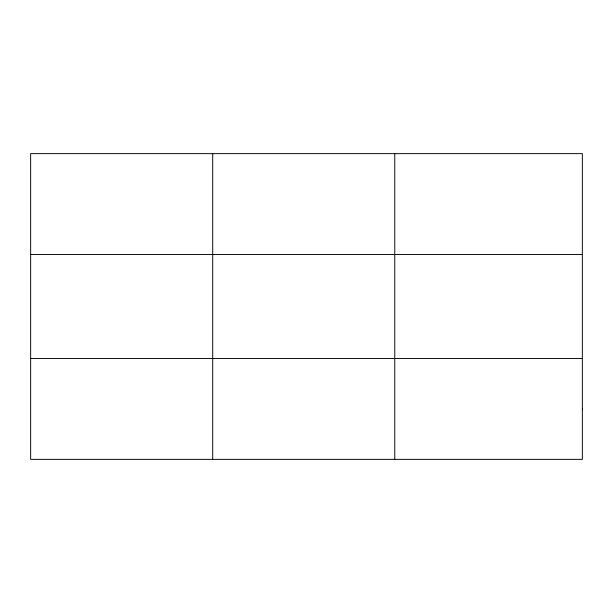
<?xml version="1.0" encoding="UTF-8"?>
<svg xmlns="http://www.w3.org/2000/svg" width="613" height="613" viewBox="0 0 613 613"><rect width="100%" height="100%" fill="white"/><g stroke="black" fill="none" stroke-linecap="round" stroke-linejoin="round"><path stroke-width="0.92" d="M212.711 153.641L212.711 459.359M394.772 153.641L394.772 459.359M30.65 254.525L582.35 254.525M30.65 358.475L582.35 358.475M582.35 408.917L582.35 459.359L30.65 459.359L30.65 153.641L582.35 153.641L582.35 408.917"/></g></svg>
